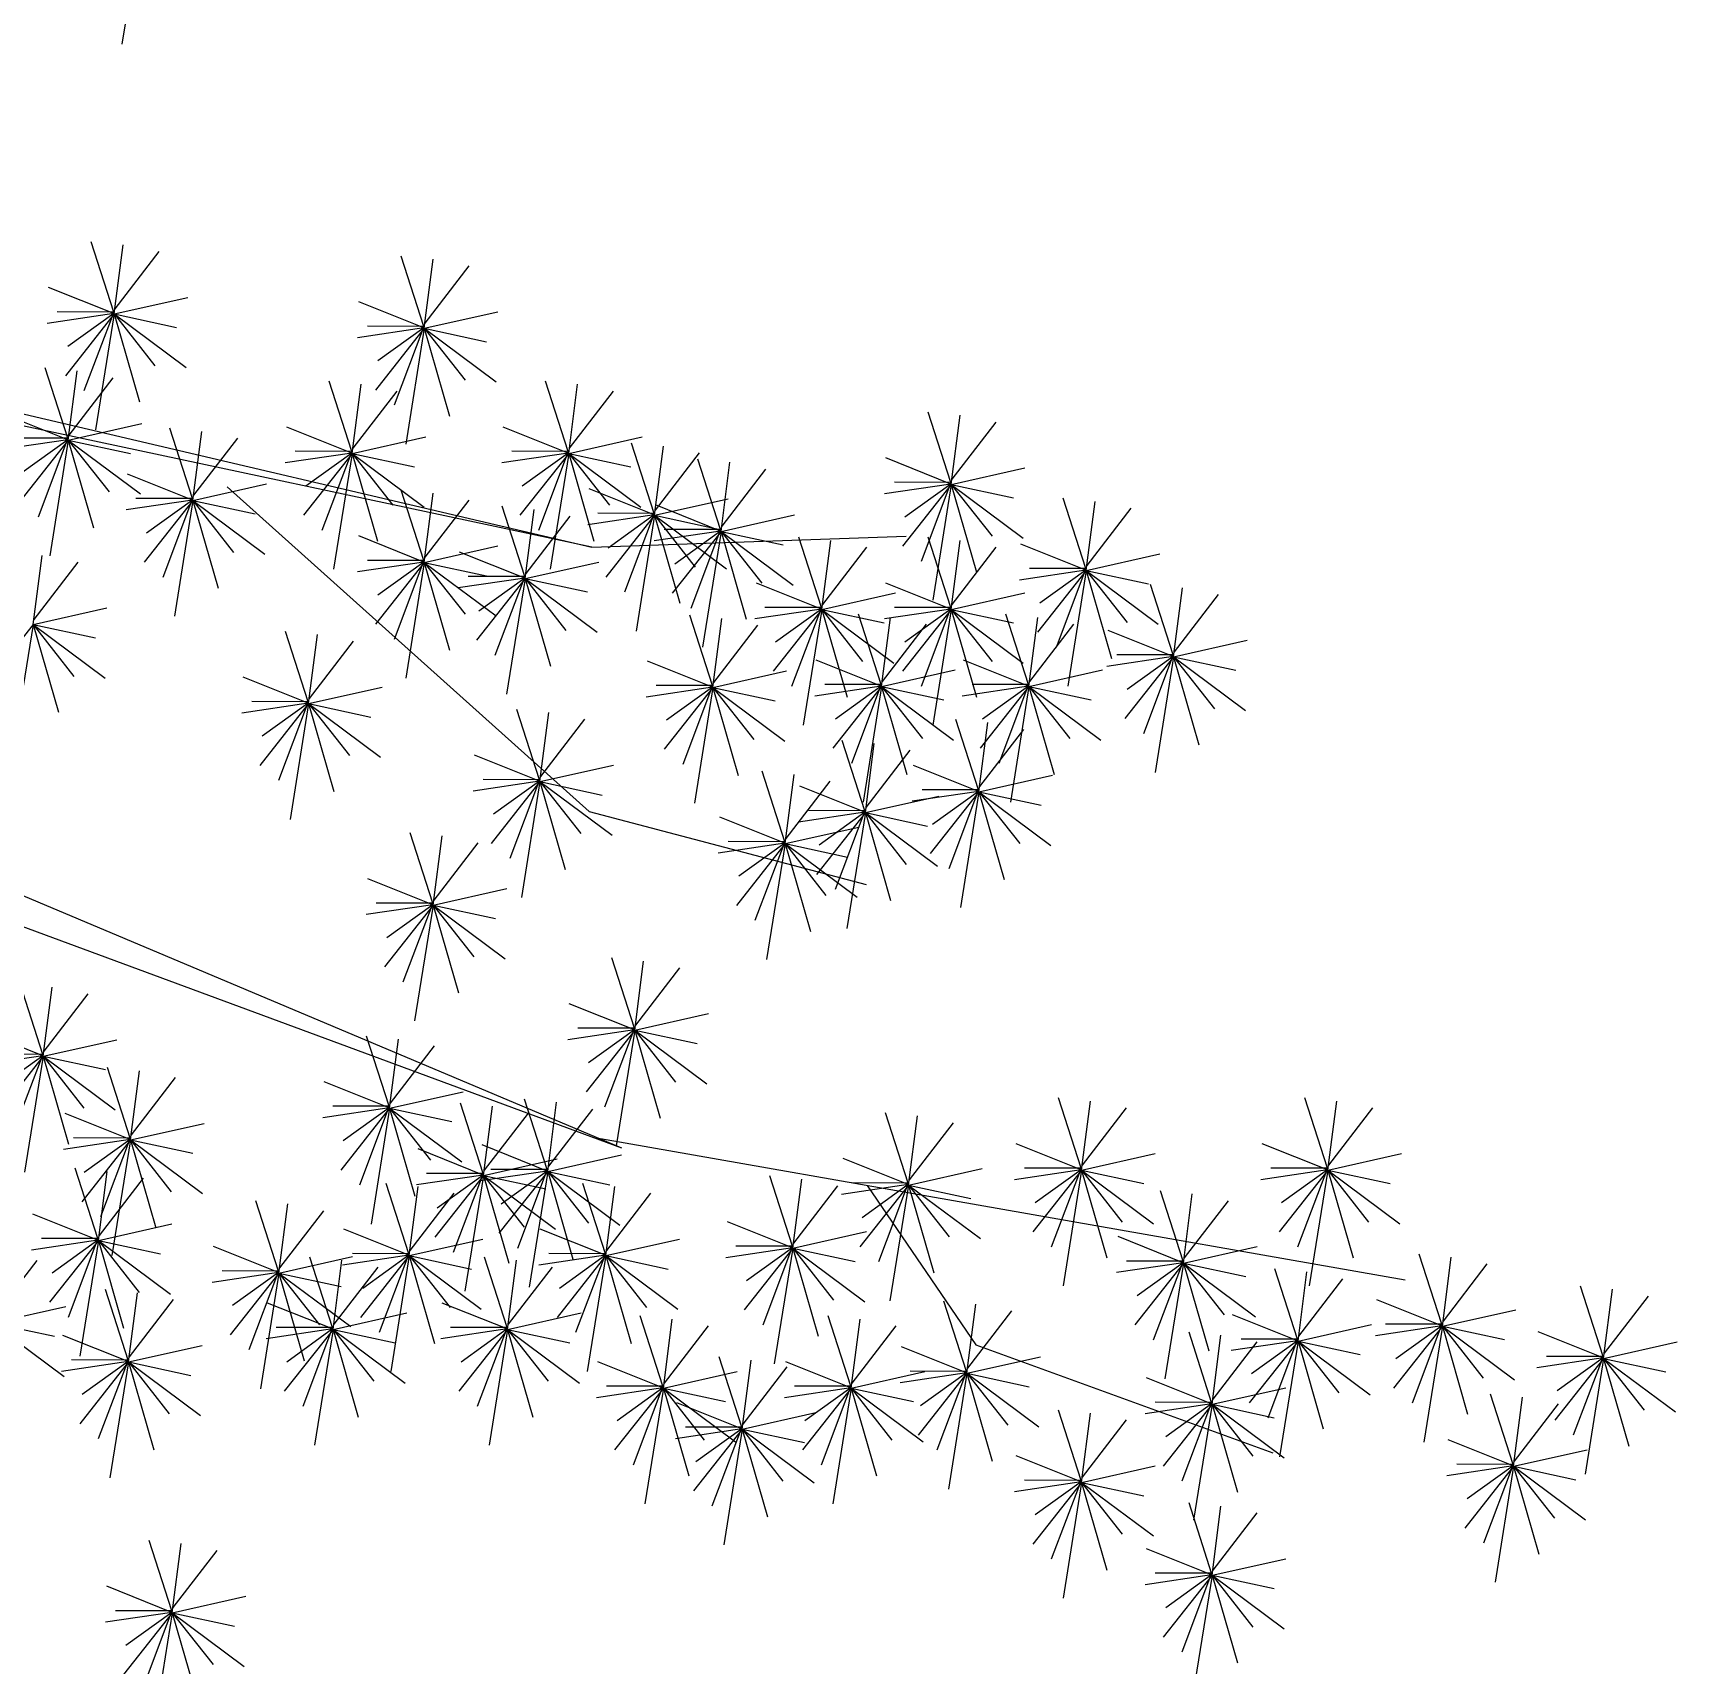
# Model space of a CAD drawing. Extents: x -5.87 to -1.56, y -0.05 to 8.99.
# Drawn here: x -3.57 to -1.563, y 3.724 to 5.716 of the extents above; entities that cross this region are included whole.
import ezdxf

# ---------------------------------------------------------------- set-up
doc = ezdxf.new("R2010")
doc.units = 0
doc.header["$MEASUREMENT"] = 0
doc.layers.get('0').update_dxf_attribs({"linetype": 'CONTINUOUS'})
doc.layers.add('01', color=1, linetype='CONTINUOUS')

msp = doc.modelspace()

# ---------------------------------------------------------------- linework, layer by layer
for p, q in [((-3.4385, 5.8442), (-3.4611, 5.7028)), ((-3.4712, 5.3757), (-3.4989, 5.4616)), ((-3.4707, 5.3734), (-3.4598, 5.4578)), ((-3.4695, 5.3797), (-3.4158, 5.4495)), ((-3.0926, 5.3582), (-3.1203, 5.4441)), ((-3.0921, 5.3559), (-3.0812, 5.4402)), ((-3.0909, 5.3621), (-3.0372, 5.432)), ((-3.4712, 5.3739), (-3.5506, 5.4057)), ((-3.4707, 5.3734), (-3.3808, 5.3936)), ((-3.0926, 5.3564), (-3.172, 5.3881)), ((-3.4712, 5.3739), (-3.5523, 5.3618)), ((-3.4712, 5.3757), (-3.5401, 5.3759)), ((-3.4707, 5.3734), (-3.5302, 5.298)), ((-3.4712, 5.3739), (-3.5273, 5.3336)), ((-3.4712, 5.3757), (-3.5075, 5.2795)), ((-3.4707, 5.3734), (-3.4933, 5.2321)), ((-3.4707, 5.3734), (-3.3828, 5.308)), ((-3.4707, 5.3734), (-3.4399, 5.2662)), ((-3.4707, 5.3734), (-3.3947, 5.357)), ((-3.4707, 5.3734), (-3.421, 5.3101)), ((-3.0921, 5.3559), (-3.0023, 5.376)), ((-3.0926, 5.3564), (-3.1737, 5.3443)), ((-3.0926, 5.3582), (-3.1615, 5.3584)), ((-3.0921, 5.3559), (-3.1516, 5.2805)), ((-3.0926, 5.3564), (-3.1487, 5.316)), ((-3.0926, 5.3582), (-3.129, 5.2619)), ((-3.0921, 5.3559), (-3.1147, 5.2145)), ((-3.0921, 5.3559), (-3.0042, 5.2904)), ((-3.0921, 5.3559), (-3.0613, 5.2487)), ((-3.0921, 5.3559), (-3.0161, 5.3395)), ((-3.0921, 5.3559), (-3.0424, 5.2925)), ((-3.5271, 5.2217), (-3.5548, 5.3076)), ((-3.5266, 5.2194), (-3.5158, 5.3038)), ((-3.5254, 5.2256), (-3.4717, 5.2955)), ((-3.1807, 5.2055), (-3.2084, 5.2914)), ((-3.1802, 5.2032), (-3.1693, 5.2875)), ((-3.179, 5.2094), (-3.1253, 5.2793)), ((-2.9164, 5.2055), (-2.9441, 5.2914)), ((-2.9159, 5.2032), (-2.9051, 5.2875)), ((-2.9147, 5.2094), (-2.8611, 5.2793)), ((-3.5271, 5.2199), (-3.6065, 5.2516)), ((-3.5266, 5.2194), (-3.4368, 5.2396)), ((-2.4494, 5.1677), (-2.4771, 5.2536)), ((-2.4489, 5.1654), (-2.438, 5.2497)), ((-2.4477, 5.1716), (-2.394, 5.2415)), ((-3.5271, 5.2199), (-3.6082, 5.2078)), ((-3.5271, 5.2217), (-3.5961, 5.2219)), ((-3.5266, 5.2194), (-3.5861, 5.144)), ((-3.5271, 5.2199), (-3.5832, 5.1795)), ((-3.5271, 5.2217), (-3.5635, 5.1255)), ((-3.5266, 5.2194), (-3.5492, 5.0781)), ((-3.5266, 5.2194), (-3.4387, 5.154)), ((-3.5266, 5.2194), (-3.4958, 5.1122)), ((-3.5266, 5.2194), (-3.4506, 5.203)), ((-3.5266, 5.2194), (-3.4769, 5.1561)), ((-3.375, 5.148), (-3.4027, 5.2339)), ((-3.3745, 5.1457), (-3.3637, 5.2301)), ((-3.3733, 5.152), (-3.3197, 5.2218)), ((-3.1807, 5.2036), (-3.2601, 5.2354)), ((-3.1802, 5.2032), (-3.0903, 5.2233)), ((-2.9164, 5.2036), (-2.9958, 5.2354)), ((-2.9159, 5.2032), (-2.8261, 5.2233)), ((-3.1807, 5.2036), (-3.2618, 5.1916)), ((-3.1807, 5.2055), (-3.2496, 5.2057)), ((-3.1802, 5.2032), (-3.2397, 5.1278)), ((-3.1807, 5.2036), (-3.2368, 5.1633)), ((-3.1807, 5.2055), (-3.217, 5.1092)), ((-3.1802, 5.2032), (-3.2028, 5.0618)), ((-3.1802, 5.2032), (-3.0923, 5.1377)), ((-3.1802, 5.2032), (-3.1494, 5.096)), ((-3.1802, 5.2032), (-3.1042, 5.1868)), ((-3.1802, 5.2032), (-3.1305, 5.1398)), ((-2.9164, 5.2036), (-2.9975, 5.1916)), ((-2.9164, 5.2055), (-2.9854, 5.2057)), ((-2.9159, 5.2032), (-2.9754, 5.1278)), ((-2.9164, 5.2036), (-2.9725, 5.1633)), ((-2.9164, 5.2055), (-2.9528, 5.1092)), ((-2.9159, 5.2032), (-2.9385, 5.0618)), ((-2.9159, 5.2032), (-2.828, 5.1377)), ((-2.9159, 5.2032), (-2.8851, 5.096)), ((-2.9159, 5.2032), (-2.8399, 5.1868)), ((-2.9159, 5.2032), (-2.8662, 5.1398)), ((-2.8116, 5.1299), (-2.8393, 5.2158)), ((-2.8111, 5.1276), (-2.8002, 5.2119)), ((-2.8099, 5.1338), (-2.7562, 5.2037)), ((-3.375, 5.1462), (-3.4544, 5.178)), ((-2.7304, 5.1102), (-2.7581, 5.1961)), ((-2.7299, 5.1079), (-2.7191, 5.1923)), ((-2.7287, 5.1142), (-2.6751, 5.184)), ((-2.4494, 5.1658), (-2.5288, 5.1976)), ((-2.4489, 5.1654), (-2.3591, 5.1855)), ((-3.3745, 5.1457), (-3.2847, 5.1659)), ((-3.0926, 5.0724), (-3.1203, 5.1583)), ((-2.8116, 5.1281), (-2.891, 5.1598)), ((-2.4494, 5.1658), (-2.5305, 5.1538)), ((-2.4494, 5.1677), (-2.5183, 5.1679)), ((-2.4489, 5.1654), (-2.5084, 5.09)), ((-2.4494, 5.1658), (-2.5055, 5.1255)), ((-2.4494, 5.1677), (-2.4858, 5.0714)), ((-2.4489, 5.1654), (-2.4715, 5.024)), ((-2.4489, 5.1654), (-2.361, 5.0999)), ((-2.4489, 5.1654), (-2.4181, 5.0582)), ((-2.4489, 5.1654), (-2.3729, 5.149)), ((-2.4489, 5.1654), (-2.3992, 5.102)), ((-3.375, 5.1462), (-3.4561, 5.1341)), ((-3.375, 5.148), (-3.444, 5.1482)), ((-3.3745, 5.1457), (-3.434, 5.0703)), ((-3.375, 5.1462), (-3.4311, 5.1059)), ((-3.375, 5.148), (-3.4114, 5.0518)), ((-3.3745, 5.1457), (-3.3971, 5.0044)), ((-3.3745, 5.1457), (-3.2866, 5.0803)), ((-3.3745, 5.1457), (-3.3437, 5.0385)), ((-3.3745, 5.1457), (-3.2985, 5.1293)), ((-3.3745, 5.1457), (-3.3248, 5.0824)), ((-3.0921, 5.0701), (-3.0812, 5.1545)), ((-3.0909, 5.0764), (-3.0372, 5.1462)), ((-2.9696, 5.0528), (-2.9972, 5.1387)), ((-2.8111, 5.1276), (-2.7212, 5.1477)), ((-2.7304, 5.1084), (-2.8098, 5.1402)), ((-2.2846, 5.0625), (-2.3123, 5.1484)), ((-2.2841, 5.0602), (-2.2732, 5.1446)), ((-2.9691, 5.0505), (-2.9582, 5.1348)), ((-2.9679, 5.0567), (-2.9142, 5.1266)), ((-2.8116, 5.1281), (-2.8927, 5.116)), ((-2.8116, 5.1299), (-2.8805, 5.1301)), ((-2.8111, 5.1276), (-2.8706, 5.0522)), ((-2.8116, 5.1281), (-2.8677, 5.0877)), ((-2.8116, 5.1299), (-2.8479, 5.0336)), ((-2.8111, 5.1276), (-2.8337, 4.9862)), ((-2.8111, 5.1276), (-2.7232, 5.0621)), ((-2.8111, 5.1276), (-2.7802, 5.0204)), ((-2.8111, 5.1276), (-2.7351, 5.1112)), ((-2.8111, 5.1276), (-2.7614, 5.0642)), ((-2.7299, 5.1079), (-2.6401, 5.1281)), ((-2.2829, 5.0665), (-2.2292, 5.1363)), ((-3.0926, 5.0706), (-3.172, 5.1024)), ((-2.7304, 5.1084), (-2.8115, 5.0963)), ((-2.7304, 5.1102), (-2.7994, 5.1104)), ((-2.7299, 5.1079), (-2.7894, 5.0325)), ((-2.7304, 5.1084), (-2.7865, 5.0681)), ((-2.7304, 5.1102), (-2.7668, 5.014)), ((-2.7299, 5.1079), (-2.7525, 4.9666)), ((-2.7299, 5.1079), (-2.642, 5.0425)), ((-2.7299, 5.1079), (-2.6991, 5.0007)), ((-2.7299, 5.1079), (-2.6539, 5.0915)), ((-2.7299, 5.1079), (-2.6802, 5.0446)), ((-2.6074, 5.015), (-2.6351, 5.1009)), ((-2.4494, 5.015), (-2.4771, 5.1009)), ((-3.5695, 4.9943), (-3.5586, 5.0787)), ((-3.0921, 5.0701), (-3.0023, 5.0903)), ((-2.9696, 5.0509), (-3.049, 5.0827)), ((-2.6069, 5.0127), (-2.596, 5.097)), ((-2.6057, 5.0189), (-2.552, 5.0888)), ((-2.4489, 5.0127), (-2.438, 5.097)), ((-2.4477, 5.0189), (-2.394, 5.0888)), ((-2.2846, 5.0607), (-2.364, 5.0925)), ((-2.2841, 5.0602), (-2.1943, 5.0804)), ((-3.5683, 5.0006), (-3.5146, 5.0704)), ((-3.0926, 5.0706), (-3.1737, 5.0585)), ((-3.0926, 5.0724), (-3.1615, 5.0726)), ((-3.0921, 5.0701), (-3.1516, 4.9947)), ((-3.0926, 5.0706), (-3.1487, 5.0303)), ((-3.0926, 5.0724), (-3.129, 4.9762)), ((-3.0921, 5.0701), (-3.1147, 4.9288)), ((-3.0921, 5.0701), (-3.0042, 5.0047)), ((-3.0921, 5.0701), (-3.0613, 4.9629)), ((-3.0921, 5.0701), (-3.0161, 5.0538)), ((-3.0921, 5.0701), (-3.0424, 5.0068)), ((-2.9691, 5.0505), (-2.8792, 5.0706)), ((-2.2846, 5.0607), (-2.3657, 5.0486)), ((-2.2846, 5.0625), (-2.3535, 5.0627)), ((-2.2841, 5.0602), (-2.3436, 4.9848)), ((-2.2846, 5.0607), (-2.3407, 5.0204)), ((-2.2846, 5.0625), (-2.321, 4.9663)), ((-2.2841, 5.0602), (-2.3067, 4.9189)), ((-2.2841, 5.0602), (-2.1962, 4.9948)), ((-2.2841, 5.0602), (-2.2533, 4.953)), ((-2.2841, 5.0602), (-2.2081, 5.0438)), ((-2.2841, 5.0602), (-2.2344, 4.9969)), ((-2.9696, 5.0509), (-3.0507, 5.0389)), ((-2.9696, 5.0528), (-3.0385, 5.0529)), ((-2.9691, 5.0505), (-3.0286, 4.9751)), ((-2.9696, 5.0509), (-3.0256, 5.0106)), ((-2.9696, 5.0528), (-3.0059, 4.9565)), ((-2.9691, 5.0505), (-2.9917, 4.9091)), ((-2.9691, 5.0505), (-2.8812, 4.985)), ((-2.9691, 5.0505), (-2.9382, 4.9433)), ((-2.9691, 5.0505), (-2.8931, 5.0341)), ((-2.9691, 5.0505), (-2.9193, 4.9871)), ((-2.6074, 5.0131), (-2.6868, 5.0449)), ((-2.4494, 5.0131), (-2.5288, 5.0449)), ((-2.178, 4.9571), (-2.2057, 5.043)), ((-2.1775, 4.9548), (-2.1666, 5.0392)), ((-2.6069, 5.0127), (-2.5171, 5.0328)), ((-2.4489, 5.0127), (-2.3591, 5.0328)), ((-2.1763, 4.9611), (-2.1226, 5.0309)), ((-3.5695, 4.9943), (-3.4796, 5.0145)), ((-2.7403, 4.9197), (-2.7679, 5.0056)), ((-2.7398, 4.9174), (-2.7289, 5.0018)), ((-2.6074, 5.0131), (-2.6885, 5.0011)), ((-2.6074, 5.015), (-2.6763, 5.0151)), ((-2.6069, 5.0127), (-2.6664, 4.9373)), ((-2.6074, 5.0131), (-2.6635, 4.9728)), ((-2.6074, 5.015), (-2.6438, 4.9187)), ((-2.6069, 5.0127), (-2.6295, 4.8713)), ((-2.6069, 5.0127), (-2.519, 4.9472)), ((-2.6069, 5.0127), (-2.5761, 4.9055)), ((-2.6069, 5.0127), (-2.5309, 4.9963)), ((-2.6069, 5.0127), (-2.5572, 4.9493)), ((-2.5344, 4.9209), (-2.562, 5.0068)), ((-2.5339, 4.9186), (-2.523, 5.003)), ((-2.4494, 5.0131), (-2.5305, 5.0011)), ((-2.4494, 5.015), (-2.5183, 5.0151)), ((-2.4489, 5.0127), (-2.5084, 4.9373)), ((-2.4494, 5.0131), (-2.5055, 4.9728)), ((-2.4494, 5.015), (-2.4858, 4.9187)), ((-2.4489, 5.0127), (-2.4715, 4.8713)), ((-2.4489, 5.0127), (-2.361, 4.9472)), ((-2.4489, 5.0127), (-2.4181, 4.9055)), ((-2.4489, 5.0127), (-2.3729, 4.9963)), ((-2.4489, 5.0127), (-2.3992, 4.9493)), ((-2.3546, 4.9209), (-2.3823, 5.0068)), ((-2.3542, 4.9186), (-2.3433, 5.003)), ((-3.5695, 4.9943), (-3.629, 4.9189)), ((-3.5695, 4.9943), (-3.5921, 4.853)), ((-3.5695, 4.9943), (-3.4816, 4.9289)), ((-3.5695, 4.9943), (-3.5386, 4.8872)), ((-3.5695, 4.9943), (-3.4935, 4.978)), ((-3.5695, 4.9943), (-3.5197, 4.931)), ((-3.2338, 4.9001), (-3.2615, 4.9859)), ((-3.2333, 4.8978), (-3.2225, 4.9821)), ((-2.7386, 4.9237), (-2.6849, 4.9935)), ((-2.5327, 4.9248), (-2.479, 4.9947)), ((-2.3529, 4.9248), (-2.2993, 4.9947)), ((-2.178, 4.9553), (-2.2574, 4.9871)), ((-3.2321, 4.904), (-3.1784, 4.9739)), ((-2.178, 4.9571), (-2.2469, 4.9573)), ((-2.178, 4.9571), (-2.2144, 4.8609)), ((-2.1775, 4.9548), (-2.0876, 4.975)), ((-2.7403, 4.9179), (-2.8197, 4.9497)), ((-2.7398, 4.9174), (-2.6499, 4.9376)), ((-2.5344, 4.9191), (-2.6138, 4.9508)), ((-2.5339, 4.9186), (-2.444, 4.9388)), ((-2.3546, 4.9191), (-2.4341, 4.9508)), ((-2.3542, 4.9186), (-2.2643, 4.9388)), ((-2.178, 4.9553), (-2.2591, 4.9432)), ((-2.1775, 4.9548), (-2.237, 4.8794)), ((-2.178, 4.9553), (-2.2341, 4.915)), ((-2.1775, 4.9548), (-2.2001, 4.8135)), ((-2.1775, 4.9548), (-2.0896, 4.8894)), ((-2.1775, 4.9548), (-2.1467, 4.8476)), ((-2.1775, 4.9548), (-2.1015, 4.9384)), ((-2.1775, 4.9548), (-2.1278, 4.8915)), ((-3.2338, 4.8982), (-3.3132, 4.93)), ((-3.2333, 4.8978), (-3.1435, 4.9179)), ((-2.7403, 4.9179), (-2.8214, 4.9058)), ((-2.7403, 4.9197), (-2.8092, 4.9199)), ((-2.7398, 4.9174), (-2.7993, 4.842)), ((-2.7403, 4.9179), (-2.7964, 4.8776)), ((-2.7403, 4.9197), (-2.7766, 4.8235)), ((-2.7398, 4.9174), (-2.7624, 4.7761)), ((-2.7398, 4.9174), (-2.6519, 4.852)), ((-2.7398, 4.9174), (-2.7089, 4.8102)), ((-2.7398, 4.9174), (-2.6638, 4.901)), ((-2.7398, 4.9174), (-2.69, 4.8541)), ((-2.5344, 4.9191), (-2.6155, 4.907)), ((-2.5344, 4.9209), (-2.6033, 4.9211)), ((-2.5339, 4.9186), (-2.5934, 4.8432)), ((-2.5344, 4.9191), (-2.5904, 4.8787)), ((-2.5344, 4.9209), (-2.5707, 4.8246)), ((-2.5339, 4.9186), (-2.5565, 4.7773)), ((-2.5339, 4.9186), (-2.446, 4.8531)), ((-2.5339, 4.9186), (-2.503, 4.8114)), ((-2.5339, 4.9186), (-2.4578, 4.9022)), ((-2.5339, 4.9186), (-2.4841, 4.8552)), ((-2.3546, 4.9191), (-2.4358, 4.907)), ((-2.3546, 4.9209), (-2.4236, 4.9211)), ((-2.3542, 4.9186), (-2.4137, 4.8432)), ((-2.3546, 4.9191), (-2.4107, 4.8787)), ((-2.3546, 4.9209), (-2.391, 4.8246)), ((-2.3542, 4.9186), (-2.3767, 4.7773)), ((-2.3542, 4.9186), (-2.2663, 4.8531)), ((-2.3542, 4.9186), (-2.3233, 4.8114)), ((-2.3542, 4.9186), (-2.2781, 4.9022)), ((-2.3542, 4.9186), (-2.3044, 4.8552)), ((-3.2338, 4.8982), (-3.3149, 4.8862)), ((-3.2338, 4.9001), (-3.3028, 4.9002)), ((-3.2333, 4.8978), (-3.2928, 4.8223)), ((-3.2338, 4.8982), (-3.2899, 4.8579)), ((-3.2338, 4.9001), (-3.2702, 4.8038)), ((-3.2333, 4.8978), (-3.2559, 4.7564)), ((-3.2333, 4.8978), (-3.1454, 4.8323)), ((-3.2333, 4.8978), (-3.2025, 4.7906)), ((-3.2333, 4.8978), (-3.1573, 4.8814)), ((-3.2333, 4.8978), (-3.1836, 4.8344)), ((-2.9514, 4.8048), (-2.9791, 4.8907)), ((-2.9509, 4.8025), (-2.94, 4.8869)), ((-2.9497, 4.8088), (-2.896, 4.8786)), ((-2.4156, 4.7924), (-2.4432, 4.8783)), ((-2.4151, 4.7901), (-2.4042, 4.8745)), ((-2.4139, 4.7964), (-2.3602, 4.8662)), ((-2.5543, 4.767), (-2.5819, 4.8529)), ((-2.5538, 4.7647), (-2.5429, 4.8491)), ((-2.5526, 4.771), (-2.4989, 4.8408)), ((-2.9514, 4.803), (-3.0308, 4.8348)), ((-2.9509, 4.8025), (-2.861, 4.8227)), ((-2.4156, 4.7906), (-2.495, 4.8224)), ((-2.9514, 4.803), (-3.0325, 4.7909)), ((-2.9514, 4.8048), (-3.0203, 4.805)), ((-2.9509, 4.8025), (-3.0104, 4.7271)), ((-2.9514, 4.803), (-3.0075, 4.7627)), ((-2.9514, 4.8048), (-2.9878, 4.7086)), ((-2.9509, 4.8025), (-2.9735, 4.6612)), ((-2.9509, 4.8025), (-2.863, 4.7371)), ((-2.9509, 4.8025), (-2.9201, 4.6953)), ((-2.9509, 4.8025), (-2.8749, 4.7861)), ((-2.9509, 4.8025), (-2.9012, 4.7392)), ((-2.6522, 4.7292), (-2.6799, 4.8151)), ((-2.6517, 4.7269), (-2.6408, 4.8113)), ((-2.6505, 4.7332), (-2.5968, 4.803)), ((-2.5543, 4.7652), (-2.6337, 4.797)), ((-2.4151, 4.7901), (-2.3252, 4.8103)), ((-2.5538, 4.7647), (-2.4639, 4.7849)), ((-2.4156, 4.7906), (-2.4967, 4.7785)), ((-2.4156, 4.7924), (-2.4845, 4.7926)), ((-2.4151, 4.7901), (-2.4746, 4.7147)), ((-2.4156, 4.7906), (-2.4717, 4.7503)), ((-2.4156, 4.7924), (-2.4519, 4.6962)), ((-2.4151, 4.7901), (-2.4377, 4.6488)), ((-2.4151, 4.7901), (-2.3272, 4.7247)), ((-2.4151, 4.7901), (-2.3842, 4.6829)), ((-2.4151, 4.7901), (-2.3391, 4.7738)), ((-2.4151, 4.7901), (-2.3653, 4.7268)), ((-2.6522, 4.7274), (-2.7316, 4.7592)), ((-2.5543, 4.7652), (-2.6354, 4.7531)), ((-2.5543, 4.767), (-2.6232, 4.7672)), ((-2.5538, 4.7647), (-2.6133, 4.6893)), ((-2.5543, 4.7652), (-2.6103, 4.7249)), ((-2.5543, 4.767), (-2.5906, 4.6708)), ((-2.5538, 4.7647), (-2.5764, 4.6234)), ((-2.5538, 4.7647), (-2.4659, 4.6993)), ((-2.5538, 4.7647), (-2.5229, 4.6575)), ((-2.5538, 4.7647), (-2.4778, 4.7483)), ((-2.5538, 4.7647), (-2.504, 4.7014)), ((-3.0818, 4.6541), (-3.1095, 4.74)), ((-2.6517, 4.7269), (-2.5618, 4.7471)), ((-3.0813, 4.6518), (-3.0704, 4.7362)), ((-3.0801, 4.658), (-3.0264, 4.7279)), ((-2.6522, 4.7274), (-2.7333, 4.7153)), ((-2.6522, 4.7292), (-2.7211, 4.7294)), ((-2.6517, 4.7269), (-2.7112, 4.6515)), ((-2.6522, 4.7274), (-2.7083, 4.6871)), ((-2.6522, 4.7292), (-2.6886, 4.633)), ((-2.6517, 4.7269), (-2.6743, 4.5856)), ((-2.6517, 4.7269), (-2.5638, 4.6615)), ((-2.6517, 4.7269), (-2.6209, 4.6197)), ((-2.6517, 4.7269), (-2.5757, 4.7105)), ((-2.6517, 4.7269), (-2.602, 4.6636)), ((-3.0818, 4.6523), (-3.1612, 4.684)), ((-3.0813, 4.6518), (-2.9915, 4.672)), ((-3.0818, 4.6523), (-3.1629, 4.6402)), ((-3.0818, 4.6541), (-3.1507, 4.6543)), ((-3.0813, 4.6518), (-3.1408, 4.5764)), ((-3.0818, 4.6523), (-3.1379, 4.6119)), ((-3.0818, 4.6541), (-3.1182, 4.5579)), ((-3.0813, 4.6518), (-3.1039, 4.5105)), ((-3.0813, 4.6518), (-2.9934, 4.5864)), ((-3.0813, 4.6518), (-3.0505, 4.5446)), ((-3.0813, 4.6518), (-3.0053, 4.6354)), ((-3.0813, 4.6518), (-3.0316, 4.5885)), ((-2.8357, 4.5014), (-2.8634, 4.5873)), ((-2.8352, 4.4991), (-2.8244, 4.5835)), ((-2.834, 4.5053), (-2.7804, 4.5752)), ((-3.5578, 4.4696), (-3.5855, 4.5555)), ((-3.5573, 4.4673), (-3.5464, 4.5517)), ((-3.5561, 4.4736), (-3.5024, 4.5434)), ((-2.8357, 4.4996), (-2.9151, 4.5313)), ((-2.8352, 4.4991), (-2.7454, 4.5193)), ((-3.5578, 4.4678), (-3.6372, 4.4996)), ((-2.8357, 4.4996), (-2.9168, 4.4875)), ((-2.8357, 4.5014), (-2.9047, 4.5016)), ((-2.8352, 4.4991), (-2.8947, 4.4237)), ((-2.8357, 4.4996), (-2.8918, 4.4592)), ((-2.8357, 4.5014), (-2.8721, 4.4052)), ((-2.8352, 4.4991), (-2.8578, 4.3578)), ((-2.8352, 4.4991), (-2.7473, 4.4337)), ((-2.8352, 4.4991), (-2.8044, 4.3919)), ((-2.8352, 4.4991), (-2.7592, 4.4827)), ((-2.8352, 4.4991), (-2.7855, 4.4357)), ((-3.5573, 4.4673), (-3.4674, 4.4875)), ((-3.1349, 4.4062), (-3.1626, 4.492)), ((-3.1344, 4.4038), (-3.1236, 4.4882)), ((-3.1332, 4.4101), (-3.0796, 4.4799)), ((-3.5578, 4.4678), (-3.6389, 4.4557)), ((-3.5578, 4.4696), (-3.6267, 4.4698)), ((-3.5573, 4.4673), (-3.6168, 4.3919)), ((-3.5578, 4.4678), (-3.6139, 4.4275)), ((-3.5578, 4.4696), (-3.5942, 4.3734)), ((-3.5573, 4.4673), (-3.5799, 4.326)), ((-3.5573, 4.4673), (-3.4694, 4.4019)), ((-3.5573, 4.4673), (-3.5265, 4.3601)), ((-3.5573, 4.4673), (-3.4813, 4.451)), ((-3.5573, 4.4673), (-3.5076, 4.404)), ((-3.4512, 4.3675), (-3.4789, 4.4534)), ((-3.4507, 4.3652), (-3.4398, 4.4496)), ((-3.4495, 4.3715), (-3.3958, 4.4413)), ((-3.1349, 4.4043), (-3.2143, 4.4361)), ((-3.1344, 4.4038), (-3.0446, 4.424)), ((-2.2904, 4.3306), (-2.3181, 4.4164)), ((-1.9899, 4.3306), (-2.0175, 4.4164)), ((-3.4512, 4.3657), (-3.5306, 4.3975)), ((-3.1349, 4.4043), (-3.216, 4.3922)), ((-3.1349, 4.4062), (-3.2039, 4.4063)), ((-3.1344, 4.4038), (-3.1939, 4.3284)), ((-3.1349, 4.4043), (-3.191, 4.364)), ((-3.1349, 4.4062), (-3.1713, 4.3099)), ((-3.1344, 4.4038), (-3.157, 4.2625)), ((-3.1344, 4.4038), (-3.0465, 4.3384)), ((-3.1344, 4.4038), (-3.1036, 4.2966)), ((-3.1344, 4.4038), (-3.0584, 4.3875)), ((-3.1344, 4.4038), (-3.0847, 4.3405)), ((-3.0204, 4.3241), (-3.0481, 4.41)), ((-3.0199, 4.3218), (-3.009, 4.4062)), ((-3.0187, 4.3281), (-2.965, 4.3979)), ((-2.942, 4.329), (-2.9697, 4.4149)), ((-2.9415, 4.3267), (-2.9306, 4.4111)), ((-2.9403, 4.333), (-2.8866, 4.4028)), ((-2.5016, 4.3124), (-2.5293, 4.3983)), ((-2.29, 4.3282), (-2.2791, 4.4126)), ((-2.2888, 4.3345), (-2.2351, 4.4043)), ((-1.9894, 4.3282), (-1.9785, 4.4126)), ((-1.9882, 4.3345), (-1.9345, 4.4043)), ((-3.4507, 4.3652), (-3.3608, 4.3854)), ((-2.5011, 4.3101), (-2.4902, 4.3945)), ((-2.4999, 4.3164), (-2.4462, 4.3862)), ((-3.4512, 4.3657), (-3.5323, 4.3536)), ((-3.4512, 4.3675), (-3.5201, 4.3677)), ((-3.4507, 4.3652), (-3.5102, 4.2898)), ((-3.4512, 4.3657), (-3.5073, 4.3254)), ((-3.4512, 4.3675), (-3.4875, 4.2713)), ((-3.4507, 4.3652), (-3.4733, 4.2239)), ((-3.4507, 4.3652), (-3.3628, 4.2998)), ((-3.4507, 4.3652), (-3.4198, 4.258)), ((-3.4507, 4.3652), (-3.3747, 4.3489)), ((-3.4507, 4.3652), (-3.401, 4.3019)), ((-2.942, 4.3272), (-3.0214, 4.359)), ((-2.2904, 4.3287), (-2.3699, 4.3605)), ((-1.9899, 4.3287), (-2.0693, 4.3605)), ((-3.0204, 4.3223), (-3.0998, 4.3541)), ((-3.0199, 4.3218), (-2.93, 4.342)), ((-2.9415, 4.3267), (-2.8516, 4.3469)), ((-2.5016, 4.3106), (-2.581, 4.3423)), ((-2.29, 4.3282), (-2.2001, 4.3484)), ((-1.9894, 4.3282), (-1.8995, 4.3484)), ((-3.4904, 4.2447), (-3.5181, 4.3306)), ((-3.4899, 4.2424), (-3.479, 4.3268)), ((-3.4887, 4.2487), (-3.435, 4.3185)), ((-3.0204, 4.3223), (-3.1015, 4.3102)), ((-3.0204, 4.3241), (-3.0893, 4.3243)), ((-3.0199, 4.3218), (-3.0794, 4.2464)), ((-3.0204, 4.3223), (-3.0765, 4.282)), ((-3.0204, 4.3241), (-3.0568, 4.2279)), ((-3.0199, 4.3218), (-3.0425, 4.1805)), ((-2.942, 4.3272), (-3.0231, 4.3151)), ((-3.0199, 4.3218), (-2.932, 4.2564)), ((-3.0199, 4.3218), (-2.9891, 4.2146)), ((-3.0199, 4.3218), (-2.9439, 4.3055)), ((-3.0199, 4.3218), (-2.9702, 4.2585)), ((-2.942, 4.329), (-3.0109, 4.3292)), ((-2.9415, 4.3267), (-3.001, 4.2513)), ((-2.942, 4.3272), (-2.9981, 4.2869)), ((-2.942, 4.329), (-2.9784, 4.2328)), ((-2.9415, 4.3267), (-2.9641, 4.1854)), ((-2.9415, 4.3267), (-2.8536, 4.2613)), ((-2.9415, 4.3267), (-2.9107, 4.2195)), ((-2.9415, 4.3267), (-2.8655, 4.3104)), ((-2.9415, 4.3267), (-2.8918, 4.2634)), ((-2.6428, 4.2353), (-2.6705, 4.3212)), ((-2.6423, 4.233), (-2.6314, 4.3174)), ((-2.5011, 4.3101), (-2.4112, 4.3303)), ((-2.2904, 4.3287), (-2.3716, 4.3166)), ((-2.2904, 4.3306), (-2.3594, 4.3307)), ((-2.29, 4.3282), (-2.3495, 4.2528)), ((-2.2904, 4.3287), (-2.3465, 4.2884)), ((-2.2904, 4.3306), (-2.3268, 4.2343)), ((-2.29, 4.3282), (-2.3125, 4.1869)), ((-2.29, 4.3282), (-2.2021, 4.2628)), ((-2.29, 4.3282), (-2.2591, 4.2211)), ((-2.29, 4.3282), (-2.2139, 4.3119)), ((-2.29, 4.3282), (-2.2402, 4.2649)), ((-1.9899, 4.3287), (-2.071, 4.3166)), ((-1.9899, 4.3306), (-2.0588, 4.3307)), ((-1.9894, 4.3282), (-2.0489, 4.2528)), ((-1.9899, 4.3287), (-2.0459, 4.2884)), ((-1.9899, 4.3306), (-2.0262, 4.2343)), ((-1.9894, 4.3282), (-2.0119, 4.1869)), ((-1.9894, 4.3282), (-1.9015, 4.2628)), ((-1.9894, 4.3282), (-1.9585, 4.2211)), ((-1.9894, 4.3282), (-1.9133, 4.3119)), ((-1.9894, 4.3282), (-1.9396, 4.2649)), ((-3.111, 4.2262), (-3.1386, 4.3121)), ((-3.1105, 4.2239), (-3.0996, 4.3083)), ((-3.1093, 4.2301), (-3.0556, 4.3)), ((-2.8711, 4.2262), (-2.8987, 4.3121)), ((-2.8706, 4.2239), (-2.8597, 4.3083)), ((-2.8694, 4.2301), (-2.8157, 4.3)), ((-2.6411, 4.2392), (-2.5874, 4.3091)), ((-2.5016, 4.3106), (-2.5827, 4.2985)), ((-2.5016, 4.3124), (-2.5705, 4.3126)), ((-2.5011, 4.3101), (-2.5606, 4.2347)), ((-2.5016, 4.3106), (-2.5577, 4.2702)), ((-2.5517, 4.3097), (-2.4188, 4.1151)), ((-2.5016, 4.3124), (-2.5379, 4.2162)), ((-2.5011, 4.3101), (-2.5237, 4.1688)), ((-2.5011, 4.3101), (-2.4132, 4.2447)), ((-2.5011, 4.3101), (-2.4702, 4.2029)), ((-2.5011, 4.3101), (-2.4251, 4.2937)), ((-2.5011, 4.3101), (-2.4514, 4.2468)), ((-2.166, 4.2172), (-2.1937, 4.303)), ((-2.1655, 4.2149), (-2.1547, 4.2992)), ((-3.4904, 4.2429), (-3.5698, 4.2747)), ((-3.2701, 4.205), (-3.2978, 4.2909)), ((-3.2696, 4.2027), (-3.2587, 4.2871)), ((-3.2684, 4.209), (-3.2147, 4.2788)), ((-2.1643, 4.2211), (-2.1106, 4.291)), ((-3.4899, 4.2424), (-3.4001, 4.2626)), ((-3.111, 4.2244), (-3.1904, 4.2561)), ((-2.8711, 4.2244), (-2.9505, 4.2561)), ((-2.6428, 4.2335), (-2.7222, 4.2652)), ((-3.4904, 4.2429), (-3.5715, 4.2308)), ((-3.4904, 4.2447), (-3.5593, 4.2449)), ((-3.4899, 4.2424), (-3.5494, 4.167)), ((-3.4904, 4.2429), (-3.5465, 4.2026)), ((-3.4904, 4.2447), (-3.5268, 4.1485)), ((-3.4899, 4.2424), (-3.5125, 4.1011)), ((-3.4899, 4.2424), (-3.402, 4.177)), ((-3.4899, 4.2424), (-3.4591, 4.1352)), ((-3.4899, 4.2424), (-3.4139, 4.226)), ((-3.4899, 4.2424), (-3.4402, 4.1791)), ((-3.2701, 4.2032), (-3.3495, 4.235)), ((-3.1105, 4.2239), (-3.0206, 4.2441)), ((-2.8706, 4.2239), (-2.7807, 4.2441)), ((-2.6428, 4.2353), (-2.7117, 4.2355)), ((-2.6428, 4.2353), (-2.6791, 4.1391)), ((-2.6423, 4.233), (-2.5524, 4.2532)), ((-2.166, 4.2153), (-2.2454, 4.2471)), ((-2.1655, 4.2149), (-2.0757, 4.235)), ((-3.6184, 4.1481), (-3.5648, 4.2179)), ((-3.2696, 4.2027), (-3.1797, 4.2229)), ((-3.204, 4.1362), (-3.2317, 4.2221)), ((-3.2035, 4.1339), (-3.1926, 4.2182)), ((-3.111, 4.2244), (-3.1921, 4.2123)), ((-3.111, 4.2262), (-3.1799, 4.2264)), ((-3.1105, 4.2239), (-3.17, 4.1485)), ((-3.111, 4.2244), (-3.167, 4.184)), ((-3.111, 4.2262), (-3.1473, 4.13)), ((-3.1105, 4.2239), (-3.1331, 4.0826)), ((-3.1105, 4.2239), (-3.0226, 4.1584)), ((-3.1105, 4.2239), (-3.0796, 4.1167)), ((-3.1105, 4.2239), (-3.0344, 4.2075)), ((-3.1105, 4.2239), (-3.0607, 4.1605)), ((-2.991, 4.1362), (-3.0187, 4.2221)), ((-2.9905, 4.1339), (-2.9797, 4.2182)), ((-2.8711, 4.2244), (-2.9522, 4.2123)), ((-2.8711, 4.2262), (-2.94, 4.2264)), ((-2.8706, 4.2239), (-2.9301, 4.1485)), ((-2.8711, 4.2244), (-2.9271, 4.184)), ((-2.8711, 4.2262), (-2.9074, 4.13)), ((-2.8706, 4.2239), (-2.8932, 4.0826)), ((-2.8706, 4.2239), (-2.7827, 4.1584)), ((-2.8706, 4.2239), (-2.8397, 4.1167)), ((-2.8706, 4.2239), (-2.7945, 4.2075)), ((-2.8706, 4.2239), (-2.8208, 4.1605)), ((-2.6428, 4.2335), (-2.7239, 4.2214)), ((-2.6423, 4.233), (-2.7018, 4.1576)), ((-2.6428, 4.2335), (-2.6989, 4.1931)), ((-2.6423, 4.233), (-2.6649, 4.0917)), ((-2.6423, 4.233), (-2.5544, 4.1676)), ((-2.6423, 4.233), (-2.6115, 4.1258)), ((-2.6423, 4.233), (-2.5663, 4.2166)), ((-2.6423, 4.233), (-2.5926, 4.1696)), ((-2.166, 4.2153), (-2.2471, 4.2032)), ((-2.166, 4.2172), (-2.235, 4.2173)), ((-2.1655, 4.2149), (-2.225, 4.1394)), ((-2.166, 4.2153), (-2.2221, 4.175)), ((-2.166, 4.2172), (-2.2024, 4.1209)), ((-2.1655, 4.2149), (-2.1881, 4.0735)), ((-2.1655, 4.2149), (-2.0776, 4.1494)), ((-2.1655, 4.2149), (-2.1347, 4.1077)), ((-2.1655, 4.2149), (-2.0895, 4.1985)), ((-2.1655, 4.2149), (-2.1158, 4.1515)), ((-1.85, 4.1401), (-1.8777, 4.2259)), ((-1.8495, 4.1377), (-1.8387, 4.2221)), ((-3.2701, 4.2032), (-3.3512, 4.1911)), ((-3.2701, 4.205), (-3.339, 4.2052)), ((-3.2696, 4.2027), (-3.3291, 4.1273)), ((-3.2701, 4.2032), (-3.3262, 4.1629)), ((-3.2701, 4.205), (-3.3064, 4.1088)), ((-3.2696, 4.2027), (-3.2922, 4.0614)), ((-3.2696, 4.2027), (-3.1817, 4.1373)), ((-3.2696, 4.2027), (-3.2387, 4.0955)), ((-3.2696, 4.2027), (-3.1936, 4.1863)), ((-3.2696, 4.2027), (-3.2199, 4.1394)), ((-3.2023, 4.1401), (-3.1486, 4.21)), ((-2.9893, 4.1401), (-2.9356, 4.21)), ((-2.0262, 4.1219), (-2.0539, 4.2078)), ((-2.0257, 4.1196), (-2.0149, 4.204)), ((-2.0245, 4.1258), (-1.9708, 4.1957)), ((-1.8483, 4.144), (-1.7947, 4.2138)), ((-3.4537, 4.0965), (-3.4814, 4.1824)), ((-3.4532, 4.0942), (-3.4423, 4.1785)), ((-1.6533, 4.1009), (-1.681, 4.1867)), ((-1.6528, 4.0985), (-1.642, 4.1829)), ((-1.6516, 4.1048), (-1.5979, 4.1746)), ((-3.6196, 4.1418), (-3.5298, 4.162)), ((-3.452, 4.1004), (-3.3983, 4.1703)), ((-3.204, 4.1344), (-3.2834, 4.1661)), ((-2.991, 4.1344), (-3.0704, 4.1661)), ((-2.4303, 4.0826), (-2.4579, 4.1685)), ((-2.4298, 4.0803), (-2.4189, 4.1647)), ((-2.4286, 4.0865), (-2.3749, 4.1564)), ((-1.85, 4.1382), (-1.9294, 4.17)), ((-1.8495, 4.1377), (-1.7597, 4.1579)), ((-3.6196, 4.1418), (-3.5317, 4.0764)), ((-3.6196, 4.1418), (-3.5436, 4.1255)), ((-3.204, 4.1344), (-3.2851, 4.1223)), ((-3.204, 4.1362), (-3.2729, 4.1364)), ((-3.204, 4.1344), (-3.2601, 4.094)), ((-3.204, 4.1362), (-3.2403, 4.0399)), ((-3.2035, 4.1339), (-3.1136, 4.1541)), ((-2.991, 4.1344), (-3.0721, 4.1223)), ((-2.991, 4.1362), (-3.06, 4.1364)), ((-2.991, 4.1344), (-3.0471, 4.094)), ((-2.991, 4.1362), (-3.0274, 4.0399)), ((-2.9905, 4.1339), (-2.9007, 4.1541)), ((-2.8008, 4.0645), (-2.8285, 4.1503)), ((-2.8003, 4.0621), (-2.7894, 4.1465)), ((-2.7991, 4.0684), (-2.7454, 4.1382)), ((-2.5715, 4.0645), (-2.5992, 4.1503)), ((-2.571, 4.0621), (-2.5601, 4.1465)), ((-2.5698, 4.0684), (-2.5161, 4.1382)), ((-2.0262, 4.1201), (-2.1056, 4.1518)), ((-2.0257, 4.1196), (-1.9359, 4.1398)), ((-1.85, 4.1382), (-1.9311, 4.1261)), ((-1.85, 4.1401), (-1.919, 4.1402)), ((-1.8495, 4.1377), (-1.909, 4.0623)), ((-1.85, 4.1382), (-1.9061, 4.0979)), ((-1.85, 4.1401), (-1.8864, 4.0438)), ((-1.8495, 4.1377), (-1.8721, 3.9964)), ((-1.8495, 4.1377), (-1.7616, 4.0723)), ((-1.8495, 4.1377), (-1.8187, 4.0305)), ((-1.8495, 4.1377), (-1.7735, 4.1214)), ((-1.8495, 4.1377), (-1.7998, 4.0744)), ((-3.4537, 4.0946), (-3.5331, 4.1264)), ((-3.4532, 4.0942), (-3.3633, 4.1143)), ((-3.2035, 4.1339), (-3.263, 4.0585)), ((-3.2035, 4.1339), (-3.2261, 3.9926)), ((-3.2035, 4.1339), (-3.1156, 4.0684)), ((-3.2035, 4.1339), (-3.1727, 4.0267)), ((-3.2035, 4.1339), (-3.1275, 4.1175)), ((-3.2035, 4.1339), (-3.1538, 4.0705)), ((-2.9905, 4.1339), (-3.05, 4.0585)), ((-2.9905, 4.1339), (-3.0131, 3.9926)), ((-2.9905, 4.1339), (-2.9026, 4.0684)), ((-2.9905, 4.1339), (-2.9597, 4.0267)), ((-2.9905, 4.1339), (-2.9145, 4.1175)), ((-2.9905, 4.1339), (-2.9408, 4.0705)), ((-2.4188, 4.1151), (-2.0564, 3.9834)), ((-2.1311, 4.0448), (-2.1587, 4.1307)), ((-2.1306, 4.0425), (-2.1197, 4.1269)), ((-2.1294, 4.0487), (-2.0757, 4.1186)), ((-2.0262, 4.1201), (-2.1073, 4.108)), ((-2.0262, 4.1219), (-2.0951, 4.1221)), ((-2.0257, 4.1196), (-2.0852, 4.0442)), ((-2.0262, 4.1201), (-2.0823, 4.0797)), ((-2.0262, 4.1219), (-2.0626, 4.0257)), ((-2.0257, 4.1196), (-2.0483, 3.9783)), ((-2.0257, 4.1196), (-1.9378, 4.0542)), ((-2.0257, 4.1196), (-1.9949, 4.0124)), ((-2.0257, 4.1196), (-1.9497, 4.1032)), ((-2.0257, 4.1196), (-1.976, 4.0563)), ((-1.6533, 4.099), (-1.7327, 4.1308)), ((-1.6528, 4.0985), (-1.563, 4.1187)), ((-3.4537, 4.0946), (-3.5348, 4.0826)), ((-3.4537, 4.0965), (-3.5226, 4.0967)), ((-3.4532, 4.0942), (-3.5127, 4.0188)), ((-3.4537, 4.0946), (-3.5098, 4.0543)), ((-3.4537, 4.0965), (-3.49, 4.0002)), ((-3.4532, 4.0942), (-3.4758, 3.9528)), ((-3.4532, 4.0942), (-3.3653, 4.0287)), ((-3.4532, 4.0942), (-3.4223, 3.987)), ((-3.4532, 4.0942), (-3.3772, 4.0778)), ((-3.4532, 4.0942), (-3.4035, 4.0308)), ((-2.8008, 4.0626), (-2.8802, 4.0944)), ((-2.7046, 4.0144), (-2.7323, 4.1003)), ((-2.7041, 4.0121), (-2.6932, 4.0965)), ((-2.5715, 4.0626), (-2.6509, 4.0944)), ((-2.4303, 4.0808), (-2.5097, 4.1125)), ((-2.4298, 4.0803), (-2.3399, 4.1005)), ((-1.6533, 4.099), (-1.7344, 4.0869)), ((-1.6533, 4.1009), (-1.7223, 4.101)), ((-1.6528, 4.0985), (-1.7123, 4.0231)), ((-1.6533, 4.099), (-1.7094, 4.0587)), ((-1.6533, 4.1009), (-1.6897, 4.0046)), ((-1.6528, 4.0985), (-1.6754, 3.9572)), ((-1.6528, 4.0985), (-1.5649, 4.0331)), ((-1.6528, 4.0985), (-1.622, 3.9913)), ((-1.6528, 4.0985), (-1.5768, 4.0822)), ((-1.6528, 4.0985), (-1.6031, 4.0352)), ((-2.8003, 4.0621), (-2.7104, 4.0823)), ((-2.7029, 4.0184), (-2.6492, 4.0882)), ((-2.571, 4.0621), (-2.4811, 4.0823)), ((-2.4303, 4.0808), (-2.5114, 4.0687)), ((-2.4303, 4.0826), (-2.4992, 4.0828)), ((-2.4298, 4.0803), (-2.4893, 4.0049)), ((-2.4303, 4.0808), (-2.4864, 4.0404)), ((-2.4303, 4.0826), (-2.4666, 3.9864)), ((-2.4298, 4.0803), (-2.4524, 3.939)), ((-2.4298, 4.0803), (-2.3419, 4.0148)), ((-2.4298, 4.0803), (-2.3989, 3.9731)), ((-2.4298, 4.0803), (-2.3538, 4.0639)), ((-2.4298, 4.0803), (-2.38, 4.0169)), ((-2.1311, 4.043), (-2.2105, 4.0747)), ((-2.8008, 4.0626), (-2.8819, 4.0505)), ((-2.8008, 4.0645), (-2.8697, 4.0646)), ((-2.8003, 4.0621), (-2.8598, 3.9867)), ((-2.8008, 4.0626), (-2.8569, 4.0223)), ((-2.8008, 4.0645), (-2.8371, 3.9682)), ((-2.8003, 4.0621), (-2.8229, 3.9208)), ((-2.8003, 4.0621), (-2.7124, 3.9967)), ((-2.8003, 4.0621), (-2.7694, 3.955)), ((-2.8003, 4.0621), (-2.7243, 4.0458)), ((-2.8003, 4.0621), (-2.7506, 3.9988)), ((-2.5715, 4.0626), (-2.6526, 4.0505)), ((-2.5715, 4.0645), (-2.6404, 4.0646)), ((-2.571, 4.0621), (-2.6305, 3.9867)), ((-2.5715, 4.0626), (-2.6276, 4.0223)), ((-2.5715, 4.0645), (-2.6078, 3.9682)), ((-2.571, 4.0621), (-2.5936, 3.9208)), ((-2.571, 4.0621), (-2.4831, 3.9967)), ((-2.571, 4.0621), (-2.5401, 3.955)), ((-2.571, 4.0621), (-2.495, 4.0458)), ((-2.571, 4.0621), (-2.5213, 3.9988)), ((-2.1306, 4.0425), (-2.0407, 4.0627)), ((-1.763, 3.9691), (-1.7907, 4.055)), ((-2.7046, 4.0126), (-2.784, 4.0444)), ((-2.2904, 3.9495), (-2.3181, 4.0354)), ((-2.1311, 4.043), (-2.2122, 4.0309)), ((-2.1311, 4.0448), (-2.2, 4.045)), ((-2.1306, 4.0425), (-2.1901, 3.9671)), ((-2.1311, 4.043), (-2.1871, 4.0026)), ((-2.1311, 4.0448), (-2.1674, 3.9486)), ((-2.1306, 4.0425), (-2.1532, 3.9012)), ((-2.1306, 4.0425), (-2.0427, 3.9771)), ((-2.1306, 4.0425), (-2.0997, 3.9353)), ((-2.1306, 4.0425), (-2.0546, 4.0261)), ((-2.1306, 4.0425), (-2.0808, 3.9791)), ((-1.7625, 3.9668), (-1.7516, 4.0512)), ((-1.7613, 3.973), (-1.7076, 4.0429)), ((-2.7046, 4.0144), (-2.7735, 4.0146)), ((-2.7046, 4.0144), (-2.741, 3.9182)), ((-2.7041, 4.0121), (-2.6143, 4.0323)), ((-2.29, 3.9472), (-2.2791, 4.0316)), ((-2.2888, 3.9535), (-2.2351, 4.0233)), ((-2.7046, 4.0126), (-2.7857, 4.0005)), ((-2.7041, 4.0121), (-2.7636, 3.9367)), ((-2.7046, 4.0126), (-2.7607, 3.9723)), ((-2.7041, 4.0121), (-2.7267, 3.8708)), ((-2.7041, 4.0121), (-2.6162, 3.9467)), ((-2.7041, 4.0121), (-2.6733, 3.9049)), ((-2.7041, 4.0121), (-2.6281, 3.9957)), ((-2.7041, 4.0121), (-2.6544, 3.9488)), ((-1.763, 3.9673), (-1.8424, 3.999)), ((-2.2904, 3.9477), (-2.3699, 3.9795)), ((-1.7625, 3.9668), (-1.6726, 3.987)), ((-2.29, 3.9472), (-2.2001, 3.9674)), ((-1.763, 3.9673), (-1.8441, 3.9552)), ((-1.763, 3.9691), (-1.8319, 3.9693)), ((-1.7625, 3.9668), (-1.822, 3.8914)), ((-1.763, 3.9673), (-1.8191, 3.9269)), ((-1.763, 3.9691), (-1.7993, 3.8729)), ((-1.7625, 3.9668), (-1.7851, 3.8255)), ((-1.7625, 3.9668), (-1.6746, 3.9013)), ((-1.7625, 3.9668), (-1.7316, 3.8596)), ((-1.7625, 3.9668), (-1.6865, 3.9504)), ((-1.7625, 3.9668), (-1.7128, 3.9034)), ((-2.2904, 3.9477), (-2.3716, 3.9356)), ((-2.2904, 3.9495), (-2.3594, 3.9497)), ((-2.29, 3.9472), (-2.3495, 3.8718)), ((-2.2904, 3.9477), (-2.3465, 3.9074)), ((-2.2904, 3.9495), (-2.3268, 3.8533)), ((-2.29, 3.9472), (-2.3125, 3.8059)), ((-2.29, 3.9472), (-2.2021, 3.8818)), ((-2.29, 3.9472), (-2.2591, 3.84)), ((-2.29, 3.9472), (-2.2139, 3.9309)), ((-2.29, 3.9472), (-2.2402, 3.8839)), ((-2.1311, 3.8362), (-2.1587, 3.922)), ((-2.1306, 3.8338), (-2.1197, 3.9182)), ((-2.1294, 3.8401), (-2.0757, 3.9099)), ((-3.4002, 3.7903), (-3.4279, 3.8762)), ((-3.3997, 3.788), (-3.3889, 3.8724)), ((-3.3985, 3.7943), (-3.3449, 3.8641)), ((-2.1311, 3.8343), (-2.2105, 3.8661)), ((-2.1306, 3.8338), (-2.0407, 3.854)), ((-2.1311, 3.8343), (-2.2122, 3.8222)), ((-2.1311, 3.8362), (-2.2, 3.8363)), ((-2.1306, 3.8338), (-2.1901, 3.7584)), ((-2.1311, 3.8343), (-2.1871, 3.794)), ((-2.1311, 3.8362), (-2.1674, 3.7399)), ((-2.1306, 3.8338), (-2.1532, 3.6925)), ((-2.1306, 3.8338), (-2.0427, 3.7684)), ((-2.1306, 3.8338), (-2.0997, 3.7267)), ((-2.1306, 3.8338), (-2.0546, 3.8175)), ((-2.1306, 3.8338), (-2.0808, 3.7705)), ((-3.4002, 3.7885), (-3.4796, 3.8203)), ((-3.3997, 3.788), (-3.3099, 3.8082)), ((-3.4002, 3.7885), (-3.4813, 3.7764)), ((-3.4002, 3.7903), (-3.4692, 3.7905)), ((-3.3997, 3.788), (-3.4592, 3.7126)), ((-3.4002, 3.7885), (-3.4563, 3.7482)), ((-3.4002, 3.7903), (-3.4366, 3.6941)), ((-3.3997, 3.788), (-3.4223, 3.6467)), ((-3.3997, 3.788), (-3.3118, 3.7226)), ((-3.3997, 3.788), (-3.3689, 3.6808)), ((-3.3997, 3.788), (-3.3237, 3.7717)), ((-3.3997, 3.788), (-3.35, 3.7247))]:
    msp.add_line(p, q)
at = {"layer": '01'}
for p, q in [((-3.9491, 5.3372), (-2.8877, 5.0888)), ((-2.8877, 5.0888), (-3.9335, 5.3117)), ((-3.3326, 5.1625), (-2.8908, 4.7661)), ((-2.8877, 5.0888), (-2.5039, 5.102)), ((-3.9139, 4.8033), (-2.8514, 4.3556)), ((-2.8908, 4.7661), (-2.5527, 4.6771)), ((-3.9294, 4.754), (-2.8514, 4.3556)), ((-2.8771, 4.3669), (-1.8949, 4.1942))]:
    msp.add_line(p, q, dxfattribs=at)

doc.saveas('drawing.dxf')
